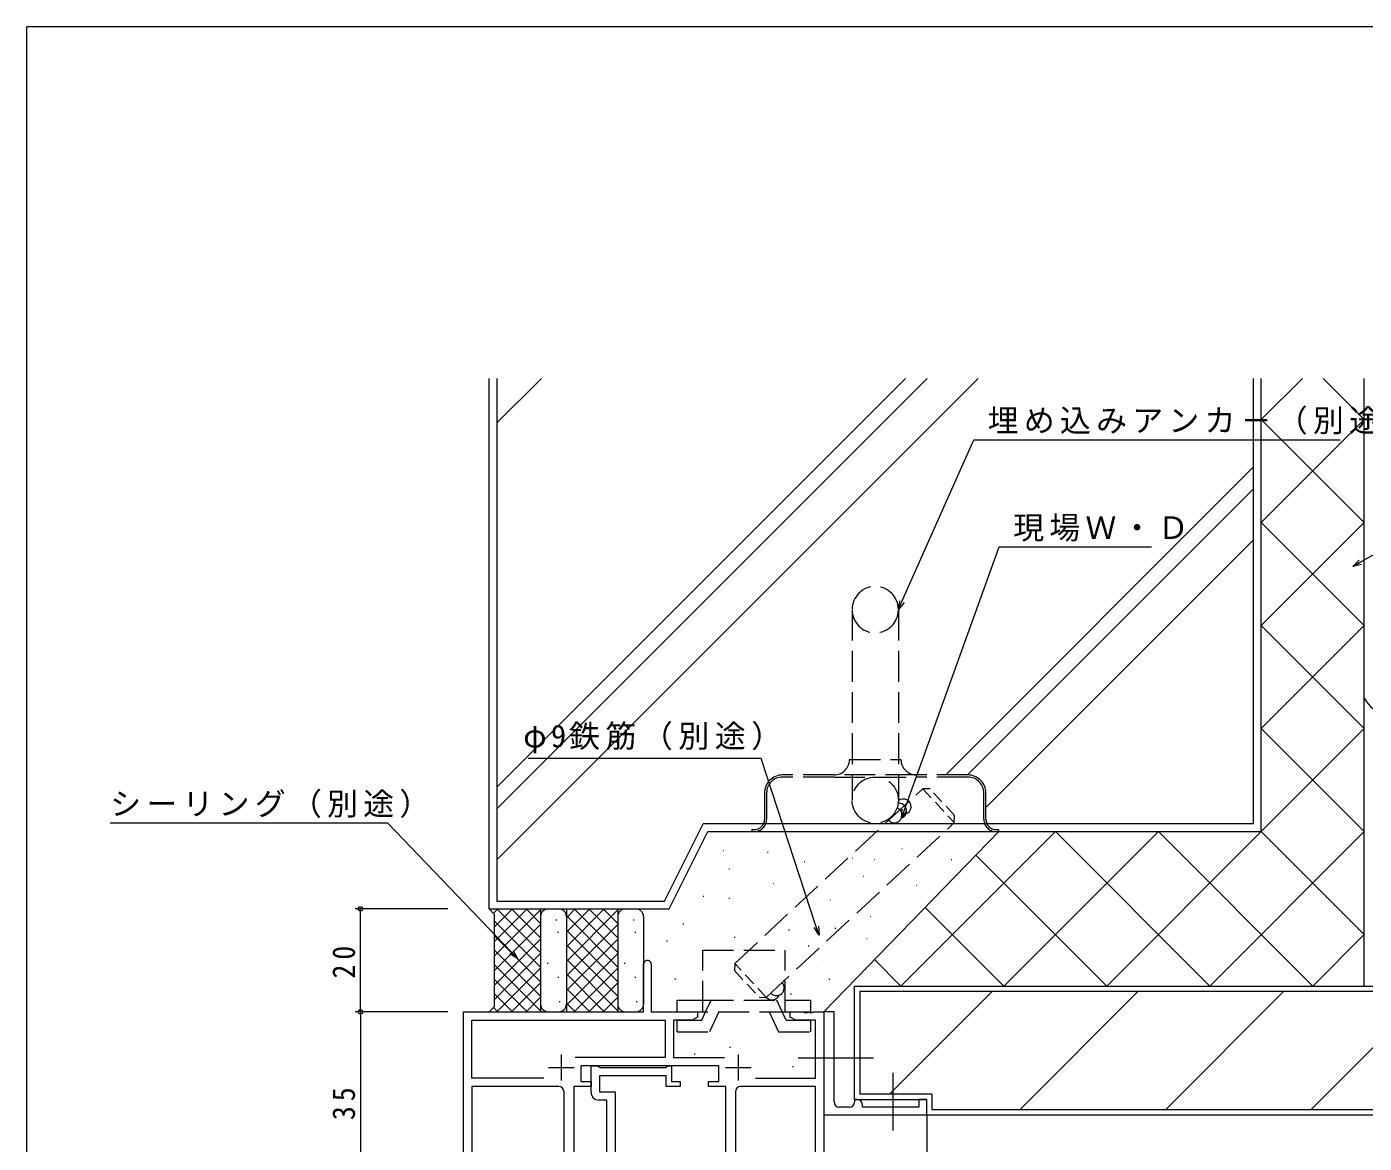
# Model space of a CAD drawing. Units: millimetres, scale not verified. Extents: x -594 to 539, y -420 to 386.
# Drawn here: x -590 to -330.2, y 165.2 to 382 of the extents above; entities that cross this region are included whole.
import ezdxf

# ---------------------------------------------------------------- set-up
doc = ezdxf.new("R2010")
doc.units = ezdxf.units.MM
doc.header["$LTSCALE"] = 2
doc.linetypes.add('DASHED1', pattern=[1.8, 1.2, -0.6])
doc.linetypes.add('DASHED3', pattern=[4, 3, -1])
for name, color, linetype, lineweight in [('0-1_YKK_ZWAK', 7, 'Continuous', 9), ('0-3_YKK_11', 7, 'Continuous', 9), ('0-4_YKK_12', 2, 'Continuous', 9), ('0-5_YKK_13', 4, 'Continuous', 9), ('0-6_YKK_D', 6, 'Continuous', 9), ('0-7_YSS_K', 3, 'Continuous', 9), ('0-8_YSS_KE', 3, 'Continuous', 9)]:
    doc.layers.add(name, color=color, linetype=linetype, lineweight=lineweight)
doc.styles.add('ＭＳ ゴシック', font='')
doc.styles.get('ＭＳ ゴシック').set_extended_font_data('MS Gothic')

msp = doc.modelspace()

# ---------------------------------------------------------------- linework, layer by layer
at = {"layer": '0-1_YKK_ZWAK'}
for p in [(-590, -367.965), (510, 382.035)]:
    msp.add_line(p, (-590, 382.035), dxfattribs=at)
at = {"layer": '0-3_YKK_11'}
for p, q in [((-470.174, 190.759), (-470.174, 200.009)), ((-468.674, 200.009), (-468.674, 190.759)), ((-505.174, 190.759), (-470.174, 190.759)), ((-505.174, 156.574), (-505.174, 190.759)), ((-468.674, 190.759), (-459.674, 190.759)), ((-459.674, 189.759), (-460.765, 189.129)), ((-459.674, 190.759), (-459.674, 189.759)), ((-441.674, 190.759), (-439.132, 190.759)), ((-441.674, 189.759), (-441.674, 190.759)), ((-440.583, 189.129), (-441.674, 189.759)), ((-439.132, 190.759), (-438.949, 190.639)), ((-438.949, 190.639), (-438.399, 190.639)), ((-438.399, 190.639), (-438.216, 190.759)), ((-438.216, 190.759), (-438.132, 190.759)), ((-438.132, 190.759), (-437.949, 190.639)), ((-437.949, 190.639), (-437.399, 190.639)), ((-437.399, 190.639), (-437.216, 190.759)), ((-437.216, 190.759), (-435.174, 190.759)), ((-435.174, 190.759), (-435.174, 172.259)), ((-433.174, 190.759), (-435.174, 190.759)), ((-435.174, 190.759), (-435.174, 155.759)), ((-433.174, 173.259), (-433.174, 190.759)), ((-503.544, 189.129), (-466.004, 189.129)), ((-503.544, 177.889), (-503.544, 189.129)), ((-466.004, 189.129), (-466.004, 181.889)), ((-464.374, 189.129), (-464.374, 181.889)), ((-460.765, 189.129), (-464.374, 189.129)), ((-436.804, 189.129), (-440.583, 189.129)), ((-436.804, 177.889), (-436.804, 189.129)), ((-486.174, 182.459), (-486.174, 177.458)), ((-466.004, 181.889), (-483.482, 181.889)), ((-464.374, 181.889), (-454.466, 181.889)), ((-451.774, 182.459), (-451.774, 177.458)), ((-488.674, 179.959), (-483.674, 179.959)), ((-482.374, 180.259), (-482.374, 177.259)), ((-455.574, 180.259), (-482.374, 180.259)), ((-480.375, 180.259), (-479.045, 180.259)), ((-480.375, 175.129), (-480.375, 180.259)), ((-479.045, 180.259), (-478.77, 180.079)), ((-478.77, 180.079), (-478.587, 179.959)), ((-478.587, 179.959), (-465.933, 179.959)), ((-465.933, 179.959), (-465.75, 180.079)), ((-465.75, 180.079), (-465.475, 180.259)), ((-465.475, 180.259), (-464.775, 180.259)), ((-464.775, 180.259), (-464.775, 177.259)), ((-455.574, 177.259), (-455.574, 180.259)), ((-454.274, 179.959), (-449.274, 179.959)), ((-489.525, 177.889), (-503.544, 177.889)), ((-489.525, 177.889), (-503.544, 177.889)), ((-482.374, 177.259), (-480.374, 177.259)), ((-480.374, 177.259), (-480.374, 176.259)), ((-478.745, 178.329), (-478.745, 175.259)), ((-465.775, 178.329), (-478.745, 178.329)), ((-465.775, 176.259), (-465.775, 178.329)), ((-464.775, 177.259), (-463.075, 177.259)), ((-463.075, 177.259), (-463.075, 176.259)), ((-457.574, 177.259), (-455.574, 177.259)), ((-457.574, 176.259), (-457.574, 177.259)), ((-448.424, 177.889), (-436.804, 177.889)), ((-503.544, 176.259), (-503.544, 156.574)), ((-486.624, 176.259), (-503.544, 176.259)), ((-485.624, 156.709), (-485.624, 175.259)), ((-483.724, 176.259), (-483.724, 156.709)), ((-480.374, 176.259), (-483.724, 176.259)), ((-478.745, 175.259), (-475.675, 175.259)), ((-475.675, 175.259), (-475.675, 126.389)), ((-463.075, 176.259), (-465.775, 176.259)), ((-454.224, 176.259), (-457.574, 176.259)), ((-454.224, 156.709), (-454.224, 176.259)), ((-452.324, 175.259), (-452.324, 156.709)), ((-436.804, 176.259), (-451.324, 176.259)), ((-436.804, 155.759), (-436.804, 176.259)), ((-477.305, 173.629), (-478.875, 173.629)), ((-477.305, 162.759), (-477.305, 173.629)), ((-435.174, 172.259), (-435.174, 170.759)), ((-430.174, 172.259), (-432.174, 172.259)), ((-429.174, 173.759), (-429.174, 173.259)), ((-428.674, 173.759), (-429.174, 173.759)), ((-427.674, 172.259), (-427.674, 172.759)), ((-416.674, 172.259), (-427.674, 172.259)), ((-416.674, 173.759), (-416.674, 172.259)), ((-415.174, 173.759), (-416.674, 173.759)), ((-415.174, 170.759), (-415.174, 173.759)), ((-435.174, 170.759), (-415.174, 170.759))]:
    msp.add_line(p, q, dxfattribs=at)
for centre, radius, start, end in [((-469.424, 200.009), 0.75, 359.99998, 180), ((-486.624, 175.259), 1, 0, 89.99998), ((-478.875, 175.129), 1.5, 180, 269.99998), ((-451.324, 175.259), 1, 90, 179.99998), ((-432.174, 173.259), 1, 180.00009, 270.00008), ((-430.174, 173.259), 1, 270.00009, 0.00008), ((-428.674, 172.759), 1, 0.00009, 90.00008)]:
    msp.add_arc(centre, radius, start, end, dxfattribs=at)
at = {"layer": '0-4_YKK_12'}
msp.add_line((-415.174, 170.759), (-415.174, 8.259), dxfattribs=at)
at = {"layer": '0-5_YKK_13', "linetype": 'DASHED3'}
for p, q in [((-429.674, 268.859), (-429.674, 231.859)), ((-420.674, 268.859), (-420.674, 231.859)), ((-430.174, 239.759), (-420.174, 239.759)), ((-433.174, 236.759), (-443.174, 236.759)), ((-417.174, 236.759), (-433.174, 236.759)), ((-407.174, 236.759), (-417.174, 236.759)), ((-433.174, 236.359), (-443.174, 236.359)), ((-433.174, 236.359), (-417.174, 236.359)), ((-407.174, 236.359), (-417.174, 236.359)), ((-446.674, 233.259), (-446.674, 228.159)), ((-446.274, 233.259), (-446.274, 228.159)), ((-404.074, 228.159), (-404.074, 233.259)), ((-403.674, 228.159), (-403.674, 233.259)), ((-449.174, 226.159), (-448.674, 226.159)), ((-401.674, 226.159), (-401.174, 226.159)), ((-458.676, 202.758), (-442.676, 202.758)), ((-458.676, 190.758), (-458.676, 202.758)), ((-442.676, 190.758), (-442.676, 202.758)), ((-463.676, 193.058), (-458.676, 193.058)), ((-463.676, 190.758), (-463.676, 193.058)), ((-458.676, 193.058), (-442.676, 193.058)), ((-458.116, 190.758), (-457.043, 193.058)), ((-443.235, 190.758), (-444.308, 193.058)), ((-442.676, 193.058), (-437.676, 193.058)), ((-437.676, 190.758), (-437.676, 193.058)), ((-463.676, 190.758), (-437.676, 190.758)), ((-458.862, 189.158), (-458.116, 190.758)), ((-455.578, 190.758), (-457.397, 186.858)), ((-445.773, 190.758), (-443.955, 186.858)), ((-442.489, 189.158), (-443.235, 190.758)), ((-463.679, 189.158), (-458.862, 189.158)), ((-463.679, 186.858), (-463.679, 189.158)), ((-442.489, 189.158), (-437.676, 189.158)), ((-437.676, 186.858), (-437.676, 189.158)), ((-463.679, 186.858), (-457.397, 186.858)), ((-443.955, 186.858), (-437.676, 186.858))]:
    msp.add_line(p, q, dxfattribs=at)
at = {"layer": '0-5_YKK_13'}
for p, q in [((-425.503, 181.758), (-440.173, 181.758)), ((-421.674, 167.741), (-421.674, 178.905))]:
    msp.add_line(p, q, dxfattribs=at)
at = {"layer": '0-5_YKK_13', "linetype": 'DASHED3'}
for points in [[(-449.174, 226.159), (-449.174, 225.759), (-448.674, 225.759), (-401.674, 225.759)], [(-401.674, 225.759), (-401.174, 225.759), (-401.174, 226.159)]]:
    msp.add_lwpolyline(points, dxfattribs=at)
msp.add_circle((-425.174, 231.859), 4.5, dxfattribs=at)
for centre, radius, start, end in [((-425.174, 268.859), 4.5, 0, 180), ((-425.174, 268.859), 4.5, 180, 0), ((-433.174, 239.759), 3, 270, 0), ((-417.174, 239.759), 3, 180, 270), ((-443.174, 233.259), 3.5, 90, 180), ((-407.174, 233.259), 3.5, 0, 90), ((-443.174, 233.259), 3.1, 90, 180), ((-407.174, 233.259), 3.1, 0, 90), ((-448.674, 228.159), 2, 270, 0), ((-448.674, 228.159), 2.4, 270, 0), ((-401.674, 228.159), 2.4, 180, 270), ((-401.674, 228.159), 2, 180, 270)]:
    msp.add_arc(centre, radius, start, end, dxfattribs=at)
at = {"layer": '0-6_YKK_D'}
for p, q in [((-419.984, 270.412), (-406.022, 301.82)), ((-406.022, 301.82), (-334.842, 301.82)), ((-330.94, 278.049), (-295.016, 298.352)), ((-419.508, 229.965), (-401.069, 281.066)), ((-401.069, 281.066), (-371.489, 281.066)), ((-332.42, 277.213), (-331.164, 278.446)), ((-332.42, 277.213), (-330.94, 278.049)), ((-330.716, 277.653), (-332.42, 277.213)), ((-420.674, 268.859), (-420.4, 270.597)), ((-420.674, 268.859), (-419.984, 270.412)), ((-419.567, 270.227), (-420.674, 268.859)), ((-447.338, 239.925), (-492.598, 239.925)), ((-436.621, 207.275), (-447.338, 239.925)), ((-420.085, 228.365), (-419.936, 230.119)), ((-420.085, 228.365), (-419.508, 229.965)), ((-419.079, 229.81), (-420.085, 228.365)), ((-519.88, 227.39), (-573.78, 227.39)), ((-495.851, 202.343), (-519.88, 227.39)), ((-508.174, 210.759), (-526.174, 210.759)), ((-525.174, 190.759), (-525.174, 210.759)), ((-436.09, 205.66), (-437.053, 207.133)), ((-436.09, 205.66), (-436.621, 207.275)), ((-436.188, 207.417), (-436.09, 205.66)), ((-494.674, 201.116), (-496.18, 202.028)), ((-494.674, 201.116), (-495.851, 202.343)), ((-495.522, 202.659), (-494.674, 201.116)), ((-508.174, 190.759), (-526.174, 190.759)), ((-508.174, 190.759), (-526.174, 190.759)), ((-525.174, 190.759), (-525.174, 155.759))]:
    msp.add_line(p, q, dxfattribs=at)
for centre in [(-525.174, 210.759), (-525.174, 190.759), (-525.174, 190.759)]:
    msp.add_circle(centre, 0.425, dxfattribs=at)
at = {"layer": '0-7_YSS_K'}
for p, q in [((-405.179, 313.768), (-498.674, 220.273)), ((-490.032, 313.768), (-498.674, 305.126)), ((-415.079, 313.768), (-498.674, 230.173)), ((-419.321, 313.768), (-498.674, 234.416)), ((-498.674, 313.768), (-498.674, 212.259)), ((-351.674, 227.259), (-351.674, 313.768)), ((-350.174, 305.759), (-342.164, 313.768)), ((-330.174, 305.759), (-338.184, 313.768)), ((-330.174, 285.759), (-350.174, 305.759)), ((-350.174, 285.759), (-330.174, 305.759)), ((-351.674, 296.563), (-411.478, 236.759)), ((-351.674, 292.32), (-407.236, 236.759)), ((-330.174, 265.759), (-350.174, 285.759)), ((-350.174, 265.759), (-330.174, 285.759)), ((-351.674, 282.421), (-403.674, 230.421)), ((-330.174, 245.759), (-350.174, 265.759)), ((-350.174, 245.759), (-330.174, 265.759)), ((-350.174, 225.759), (-330.174, 245.759)), ((-330.174, 225.759), (-350.174, 245.759)), ((-466.101, 212.259), (-458.601, 227.259)), ((-351.674, 227.259), (-458.601, 227.259)), ((-435.174, 190.759), (-401.174, 225.759)), ((-420.174, 195.759), (-390.174, 225.759)), ((-400.174, 195.759), (-370.174, 225.759)), ((-360.174, 195.759), (-390.174, 225.759)), ((-380.174, 195.759), (-350.174, 225.759)), ((-340.174, 195.759), (-370.174, 225.759)), ((-360.174, 195.759), (-330.174, 225.759)), ((-330.174, 205.759), (-350.174, 225.759)), ((-454.662, 222.113), (-454.562, 222.113)), ((-446.094, 221.756), (-445.994, 221.756)), ((-420.034, 222.469), (-419.934, 222.469)), ((-380.174, 195.759), (-405.609, 221.193)), ((-453.591, 218.545), (-453.491, 218.545)), ((-438.954, 219.972), (-438.854, 219.972)), ((-429.673, 220.686), (-429.573, 220.686)), ((-425.389, 220.329), (-425.289, 220.329)), ((-410.395, 220.329), (-410.295, 220.329)), ((-445.023, 215.691), (-444.923, 215.691)), ((-427.531, 217.118), (-427.431, 217.118)), ((-458.589, 213.194), (-458.489, 213.194)), ((-417.178, 215.335), (-417.078, 215.335)), ((-498.458, 210.759), (-499.316, 209.901)), ((-495.63, 210.759), (-499.174, 207.214)), ((-492.801, 210.759), (-499.174, 204.386)), ((-490.174, 210.557), (-499.174, 201.557)), ((-498.674, 212.259), (-466.101, 212.259)), ((-498.659, 210.759), (-490.174, 202.273)), ((-495.831, 210.759), (-490.174, 205.102)), ((-493.003, 210.759), (-490.174, 207.93)), ((-490.174, 210.759), (-490.174, 190.759)), ((-488.674, 210.759), (-486.674, 210.759)), ((-485.174, 210.759), (-485.174, 190.759)), ((-480.63, 210.759), (-485.174, 206.214)), ((-477.801, 210.759), (-485.174, 203.386)), ((-483.458, 210.759), (-485.174, 209.043)), ((-475.174, 210.557), (-485.174, 200.557)), ((-483.659, 210.759), (-475.174, 202.273)), ((-480.831, 210.759), (-475.174, 205.102)), ((-478.003, 210.759), (-475.174, 207.93)), ((-475.174, 210.759), (-475.174, 190.759)), ((-473.674, 210.759), (-471.674, 210.759)), ((-453.591, 212.837), (-453.491, 212.837)), ((-433.957, 212.481), (-433.857, 212.481)), ((-400.174, 195.759), (-415.464, 211.048)), ((-499.174, 208.445), (-490.174, 199.445)), ((-490.174, 209.259), (-490.174, 192.258)), ((-487.138, 208.675), (-487.138, 208.475)), ((-485.174, 209.445), (-475.174, 199.445)), ((-485.174, 209.259), (-485.174, 192.258)), ((-475.174, 209.259), (-475.174, 192.258)), ((-472.138, 208.675), (-472.138, 208.475)), ((-470.174, 209.259), (-470.174, 192.258)), ((-426.103, 209.27), (-426.003, 209.27)), ((-490.174, 207.729), (-499.174, 198.729)), ((-499.174, 205.616), (-490.174, 196.616)), ((-486.828, 206.272), (-486.828, 206.072)), ((-475.174, 207.729), (-485.174, 197.729)), ((-485.174, 206.616), (-475.174, 196.616)), ((-471.828, 206.272), (-471.828, 206.072)), ((-462.547, 207.859), (-462.347, 207.859)), ((-452.565, 205.273), (-452.365, 205.273)), ((-442.008, 206.71), (-441.808, 206.71)), ((-433.031, 206.997), (-432.831, 206.997)), ((-340.174, 195.759), (-330.174, 205.759)), ((-490.174, 204.9), (-499.174, 195.9)), ((-499.174, 202.788), (-490.174, 193.788)), ((-475.174, 204.9), (-485.174, 194.9)), ((-485.174, 203.788), (-475.174, 193.788)), ((-465.707, 204.555), (-465.507, 204.555)), ((-438.201, 203.55), (-438.001, 203.55)), ((-426.817, 204.989), (-426.717, 204.989)), ((-426.817, 204.989), (-426.717, 204.989)), ((-490.174, 202.072), (-499.174, 193.072)), ((-488.869, 200.286), (-488.869, 200.086)), ((-475.174, 202.072), (-485.174, 192.072)), ((-485.174, 200.96), (-475.174, 190.96)), ((-473.869, 200.286), (-473.869, 200.086)), ((-435.174, 200.759), (-435.174, 200.759)), ((-420.174, 195.759), (-425.319, 200.904)), ((-499.174, 199.96), (-490.174, 190.96)), ((-490.174, 199.244), (-498.659, 190.759)), ((-486.777, 197.574), (-486.777, 197.374)), ((-485.174, 198.131), (-477.802, 190.759)), ((-475.174, 199.244), (-483.659, 190.759)), ((-471.777, 197.574), (-471.777, 197.374)), ((-499.174, 197.131), (-492.802, 190.759)), ((-490.174, 196.415), (-495.831, 190.759)), ((-485.174, 195.303), (-480.63, 190.759)), ((-475.174, 196.415), (-480.831, 190.759)), ((-464.127, 197.158), (-463.927, 197.158)), ((-434.18, 197.086), (-433.98, 197.086)), ((-499.174, 194.303), (-495.63, 190.759)), ((-490.174, 193.587), (-493.002, 190.759)), ((-486.518, 192.865), (-486.518, 192.666)), ((-485.174, 192.474), (-483.458, 190.759)), ((-475.174, 193.587), (-478.002, 190.759)), ((-471.518, 192.865), (-471.518, 192.666)), ((-441.649, 194.285), (-441.449, 194.285)), ((-428.174, 194.759), (-428.174, 174.758)), ((-428.174, 194.759), (-316.174, 194.759)), ((-422.38, 174.758), (-402.38, 194.759)), ((-397.096, 171.758), (-374.096, 194.759)), ((-368.811, 171.758), (-345.811, 194.759)), ((-340.527, 171.758), (-317.527, 194.759)), ((-500.174, 190.759), (-499.174, 191.759)), ((-499.316, 191.616), (-498.458, 190.759)), ((-488.674, 190.758), (-486.674, 190.758)), ((-473.674, 190.758), (-471.674, 190.758)), ((-460.321, 182.579), (-460.121, 182.579)), ((-453.498, 183.872), (-453.298, 183.872)), ((-441.218, 180.137), (-441.018, 180.137)), ((-414.174, 174.758), (-428.174, 174.758)), ((-414.174, 174.758), (-414.174, 171.758)), ((-291.174, 171.758), (-414.174, 171.758))]:
    msp.add_line(p, q, dxfattribs=at)
at = {"layer": '0-7_YSS_K', "linetype": 'DASHED3'}
for p, q in [((-452.46, 200.171), (-415.941, 234.09)), ((-446.335, 193.577), (-409.816, 227.496))]:
    msp.add_line(p, q, dxfattribs=at)
at = {"layer": '0-7_YSS_K', "linetype": 'DASHED1'}
for p, q in [((-414.528, 234.038), (-415.941, 234.09)), ((-415.941, 234.09), (-409.816, 227.496)), ((-409.764, 228.909), (-414.528, 234.038)), ((-409.816, 227.496), (-409.764, 228.909)), ((-452.46, 200.171), (-452.512, 198.758)), ((-446.335, 193.577), (-452.46, 200.171)), ((-452.512, 198.758), (-447.748, 193.629)), ((-447.748, 193.629), (-446.335, 193.577))]:
    msp.add_line(p, q, dxfattribs=at)
at = {"layer": '0-7_YSS_K'}
msp.add_lwpolyline([(-500.174, 210.759), (-499.174, 209.759), (-499.174, 191.759)], dxfattribs=at)
for centre, start, end in [((-420.581, 229.781), 289.30844, 95.02448), ((-419.702, 230.598), 289.30844, 130.50446), ((-421.46, 228.964), 214.8981, 69.24854), ((-488.674, 209.259), 90, 180), ((-486.674, 209.259), 0, 90), ((-473.674, 209.259), 90, 180), ((-471.674, 209.259), 0, 90), ((-444.357, 195.414), 222.88663, 42.88663), ((-445.236, 194.597), 222.88663, 336.4648), ((-488.674, 192.258), 180, 270), ((-486.674, 192.258), 270, 0), ((-473.674, 192.258), 180, 270), ((-471.674, 192.258), 270, 0)]:
    msp.add_arc(centre, 1.5, start, end, dxfattribs=at)
at = {"layer": '0-8_YSS_KE'}
for p, q in [((-500.174, 210.759), (-500.174, 313.768)), ((-350.174, 225.759), (-350.174, 313.768)), ((-350.174, 225.759), (-350.174, 313.768)), ((-330.174, 195.759), (-330.174, 313.768)), ((-330.174, 251.637), (-330.174, 292.173)), ((-465.174, 210.759), (-457.674, 225.759)), ((-457.674, 225.759), (-350.174, 225.759)), ((-500.174, 210.759), (-465.174, 210.759)), ((-429.174, 173.759), (-415.174, 173.759)), ((-415.174, 170.759), (-415.174, 173.759)), ((-415.174, 170.759), (-290.174, 170.759))]:
    msp.add_line(p, q, dxfattribs=at)
msp.add_lwpolyline([(-429.174, 173.759), (-429.174, 195.759), (-315.174, 195.759)], dxfattribs=at)
msp.add_arc((-321.674, 256.905), 10, 211.78833, 334.15671, dxfattribs=at)

# ---------------------------------------------------------------- texts
at = {"layer": '0-6_YKK_D', "color": 7, "char_height": 4.399, "attachment_point": 7, "style": 'ＭＳ ゴシック'}
for s, insert in [('\\T1.17;埋め込みアンカ－（別途）', (-403.322, 302.82)), ('\\T1.17;現場Ｗ・Ｄ', (-398.369, 282.066)), ('\\T1.18;φ9鉄筋（別途）', (-493.558, 240.925)), ('\\T1.17;シーリング（別途）', (-573.78, 228.39))]:
    msp.add_mtext(s, dxfattribs=dict(at, insert=insert))
at = {"layer": '0-6_YKK_D', "color": 7, "char_height": 4.399, "attachment_point": 7, "rotation": 90, "style": 'ＭＳ ゴシック'}
for s, insert in [('\\T1.36;\\W0.9;20', (-526.174, 197.239)), ('\\T1.36;\\W0.9;35', (-526.174, 169.739))]:
    msp.add_mtext(s, dxfattribs=dict(at, insert=insert))

doc.saveas('drawing.dxf')
